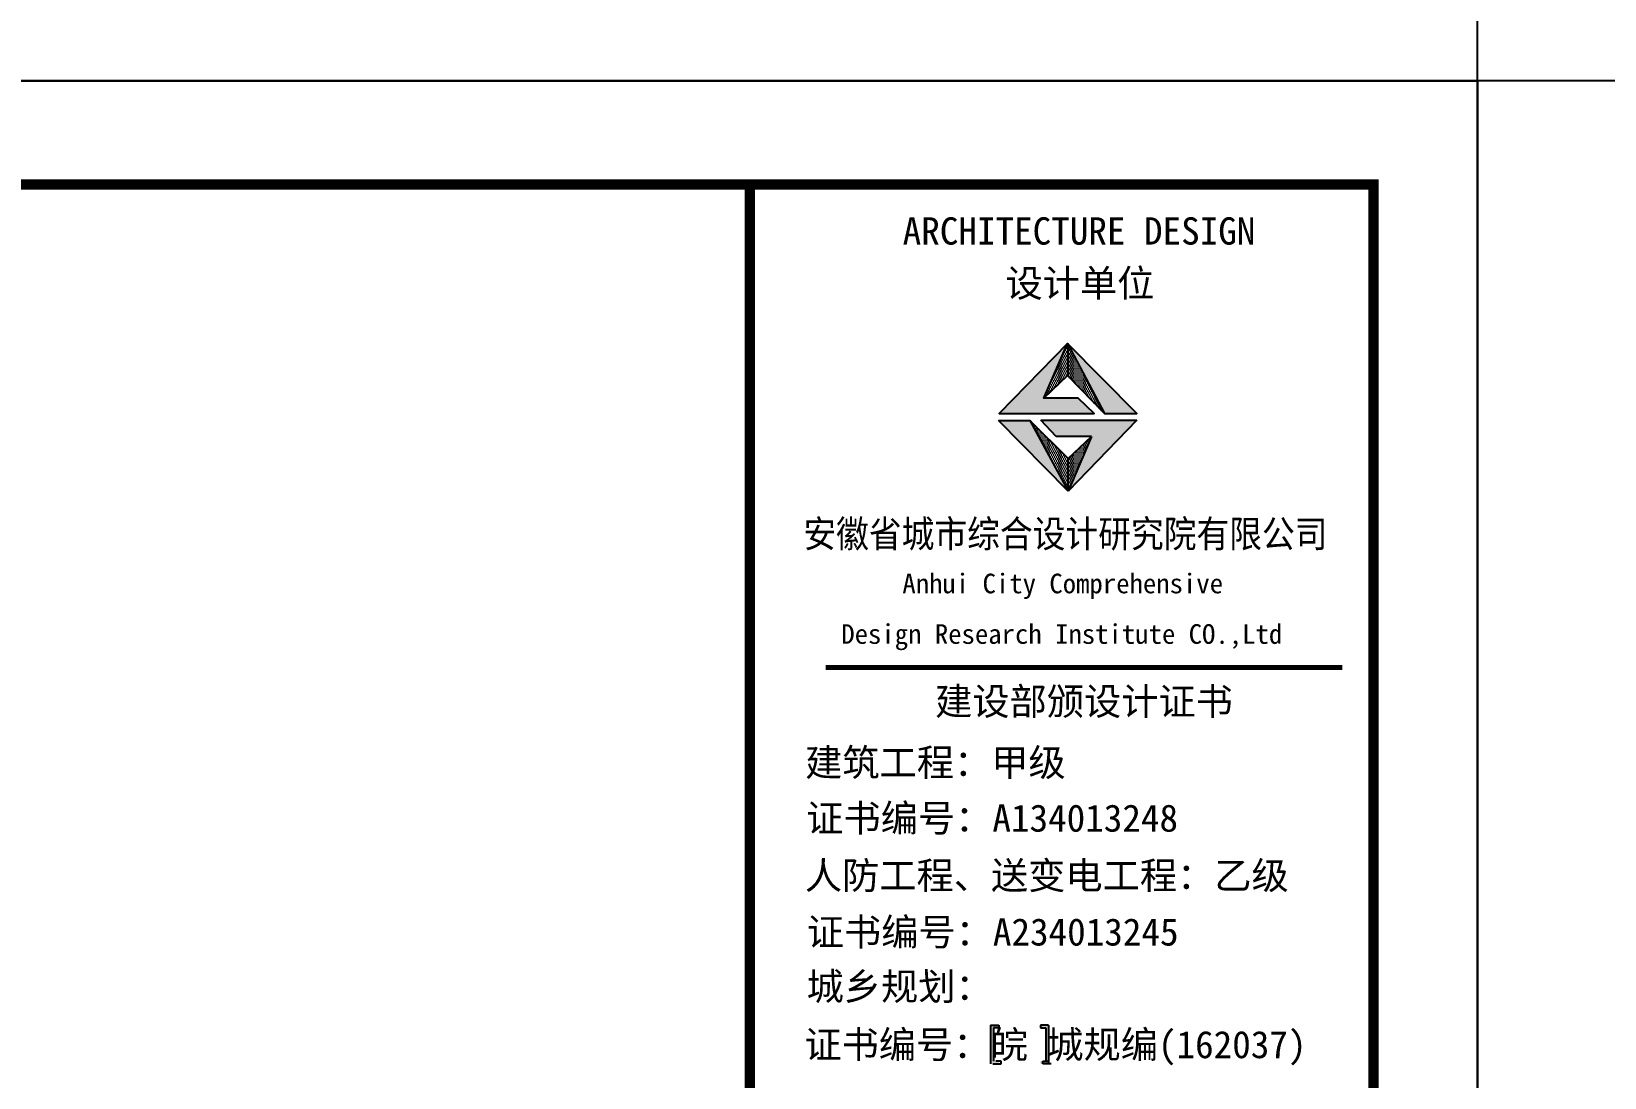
# Model space of a CAD drawing. Extents: x 185245 to 2288779, y -19957 to 815000.
# Drawn here: x 2031201 to 2053936, y 583548 to 598675 of the extents above; entities that cross this region are included whole.
import ezdxf

# ---------------------------------------------------------------- set-up
doc = ezdxf.new("R2010")
doc.units = 0
doc.header["$LTSCALE"] = 1000
doc.header["$MEASUREMENT"] = 0
doc.layers.add('PUB_TITLE', color=4, linetype='Continuous')
doc.layers.add('图框', color=4, linetype='Continuous')
doc.styles.add('黑体', font='simhei.ttf')

msp = doc.modelspace()

# ---------------------------------------------------------------- hatches: boundary and pattern name
at = {"layer": '图框'}
for color, points in [(1, [(2045830.3, 593372.6), (2046171.8, 594164.7), (2045187.2, 593152.8), (2046558.1, 593152.8), (2046330.7, 593372.6)]), (1, [(2046709.7, 593148.5), (2047173.9, 593148.5), (2046171.8, 594164.7)]), (1, [(2045631.2, 593050.9), (2045176, 593050.9), (2046185.1, 592025.9)]), (1, [(2045788.2, 593054), (2046012, 592819), (2046519.1, 592819), (2046185.1, 592025.9), (2047174.6, 593054)]), (4, [(2045102.8, 584266.7), (2045179.7, 584266.7), (2045179.7, 584305.1), (2045144.2, 584305.1), (2045061.4, 584305.1), (2045061.4, 583746.6), (2045144.2, 583746.6), (2045179.7, 583746.6), (2045179.7, 583785), (2045102.8, 583785)]), (4, [(2045860.3, 583785), (2045783.4, 583785), (2045783.4, 583746.6), (2045818.9, 583746.6), (2045901.7, 583746.6), (2045901.7, 584305.1), (2045818.9, 584305.1), (2045783.4, 584305.1), (2045783.4, 584266.7), (2045860.3, 584266.7)])]:
    msp.add_hatch(color=color, dxfattribs=at).paths.add_polyline_path(points)
h = msp.add_hatch(dxfattribs=at)
h.set_pattern_fill('DOTS', color=256, scale=450, style=0)
h.set_pattern_definition([(0, (-1372872.436, 1885739.43), (14.0625, 28.125), [0, -28.125])])
h.paths.add_polyline_path([(2046185.1, 592025.9), (2046185.1, 592498.4), (2045631.2, 593050.9)])
h.paths.add_polyline_path([(2046519.1, 592819), (2046185.1, 592498.4), (2046185.1, 592025.9)])
h.paths.add_polyline_path([(2046171.8, 594164.7), (2046171.8, 593698.9), (2046709.7, 593148.5)])
h.paths.add_polyline_path([(2046171.8, 593698.9), (2046171.8, 594164.7), (2045830.3, 593372.6)])

# ---------------------------------------------------------------- linework, layer by layer
at = {"layer": 'PUB_TITLE', "elevation": 0}
for points in [[(1962998, 597962.7), (2052098, 597962.7), (2052098, 660962.7), (1962998, 660962.7)], [(1962998, 534962.7), (2052098, 534962.7), (2052098, 597962.7), (1962998, 597962.7)], [(2052098, 534962.7), (2141198, 534962.7), (2141198, 597962.7), (2052098, 597962.7)]]:
    msp.add_lwpolyline(points, close=True, dxfattribs=at)
at = {"layer": 'PUB_TITLE', "const_width": 150, "elevation": 0}
msp.add_lwpolyline([(1966748, 536462.7), (2050598, 536462.7), (2050598, 596462.7), (1966748, 596462.7)], close=True, dxfattribs=at)
at = {"layer": '图框'}
for p, q in [((2045830.3, 593372.6, 0), (2046171.8, 594164.7, 0)), ((2046171.8, 594164.7, 0), (2046709.7, 593148.5, 0)), ((2046185.1, 592025.9, 0), (2045176, 593050.9, 0)), ((2045176, 593050.9, 0), (2045631.2, 593050.9, 0)), ((2046185.1, 592025.9, 0), (2045176, 593050.9, 0)), ((2045176, 593050.9, 0), (2045631.2, 593050.9, 0)), ((2045176, 593050.9, 0), (2045631.2, 593050.9, 0)), ((2046185.1, 592498.4, 0), (2045631.2, 593050.9, 0)), ((2045788.2, 593054, 0), (2047174.6, 593054, 0)), ((2046012, 592819, 0), (2045788.2, 593054, 0)), ((2047174.6, 593054, 0), (2046185.1, 592025.9, 0)), ((2046519.1, 592819, 0), (2046012, 592819, 0)), ((2046185.1, 592498.4, 0), (2046519.1, 592819, 0)), ((2046519.1, 592819, 0), (2046185.1, 592025.9, 0)), ((2046185.1, 592025.9, 0), (2046185.1, 592498.4, 0)), ((2046185.1, 592025.9, 0), (2046185.1, 592498.4, 0)), ((2046185.1, 592025.9, 0), (2046185.1, 592498.4, 0))]:
    msp.add_line(p, q, dxfattribs=at)
at = {"layer": '图框', "color": 1}
for p, q in [((2046185.1, 592025.9, 0), (2045176, 593050.9, 0)), ((2045631.2, 593050.9, 0), (2046185.1, 592025.9, 0))]:
    msp.add_line(p, q, dxfattribs=at)
at = {"layer": '图框', "color": 4}
for p, q in [((2045061.4, 584305.1, 0), (2045144.2, 584305.1, 0)), ((2045061.4, 584305.1, 0), (2045061.4, 583746.6, 0)), ((2045144.2, 584305.1, 0), (2045179.7, 584305.1, 0)), ((2045179.7, 584305.1, 0), (2045179.7, 584266.7, 0)), ((2045818.9, 584305.1, 0), (2045783.4, 584305.1, 0)), ((2045783.4, 584305.1, 0), (2045783.4, 584266.7, 0)), ((2045901.7, 584305.1, 0), (2045818.9, 584305.1, 0)), ((2045901.7, 584305.1, 0), (2045901.7, 583746.6, 0)), ((2045179.7, 584266.7, 0), (2045102.8, 584266.7, 0)), ((2045102.8, 584266.7, 0), (2045102.8, 583785, 0)), ((2045783.4, 584266.7, 0), (2045860.3, 584266.7, 0)), ((2045860.3, 584266.7, 0), (2045860.3, 583785, 0)), ((2045095.8, 583746.6, 0), (2045178.7, 583746.6, 0)), ((2045214.2, 583785, 0), (2045137.2, 583785, 0)), ((2045178.7, 583746.6, 0), (2045214.2, 583746.6, 0)), ((2045214.2, 583746.6, 0), (2045214.2, 583785, 0)), ((2045817.8, 583746.6, 0), (2045817.8, 583785, 0)), ((2045817.8, 583785, 0), (2045894.8, 583785, 0)), ((2045853.3, 583746.6, 0), (2045817.8, 583746.6, 0)), ((2045936.2, 583746.6, 0), (2045853.3, 583746.6, 0))]:
    msp.add_line(p, q, dxfattribs=at)
at = {"layer": '图框', "color": 4, "elevation": 0}
for points, const_width in [([(2041584.2, 596462.7), (2041584.2, 536462.7)], 147.9), ([(2042677.3, 589478.8), (2050147.3, 589478.8)], 74.7)]:
    msp.add_lwpolyline(points, dxfattribs=dict(at, const_width=const_width))
at = {"layer": '图框', "elevation": 0}
for points in [[(2046330.7, 593372.6), (2045830.3, 593372.6), (2046171.8, 593698.9), (2046709.7, 593148.5), (2047173.9, 593148.5), (2046171.8, 594164.7), (2045187.2, 593152.8), (2046558.1, 593152.8), (2046330.7, 593372.6)], [(2046171.8, 594164.7), (2046171.8, 593698.9)]]:
    msp.add_lwpolyline(points, dxfattribs=at)

# ---------------------------------------------------------------- texts
at = {"layer": '图框', "color": 4, "style": '黑体'}
for s, height, p in [('ARCHITECTURE DESIGN', 394.416, (2043791.8, 595593.2, 0)), ('设计单位', 394.42, (2045278.8, 594837.8, 0)), ('Anhui City Comprehensive ', 283.86, (2043787.8, 590550.5, 0)), (' Design Research Institute CO.,Ltd', 283.86, (2042711.8, 589820, 0)), ('建设部颁设计证书', 394.42, (2044260.5, 588790.8, 0)), (' 建筑工程：甲级', 394.42, (2042113.6, 587906.9, 0)), ('证书编号：A134013248', 394.416, (2042398.9, 587103.2, 0)), ('人防工程、送变电工程：乙级', 394.416, (2042378.2, 586272.6, 0)), ('证书编号：A234013245', 394.416, (2042406.1, 585456.4, 0)), ('城乡规划：', 394.42, (2042403.2, 584668.4, 0)), ('证书编号：皖 城规编(162037)', 394.416, (2042371.6, 583828.2, 0))]:
    msp.add_text(s, height=height, dxfattribs=at).set_placement(p)
at = {"layer": '图框', "color": 4, "style": '黑体', "width": 0.88}
msp.add_text('安徽省城市综合设计研究院有限公司', height=394.416, dxfattribs=at).set_placement((2042356.6, 591213.4, 0))

doc.saveas('drawing.dxf')
